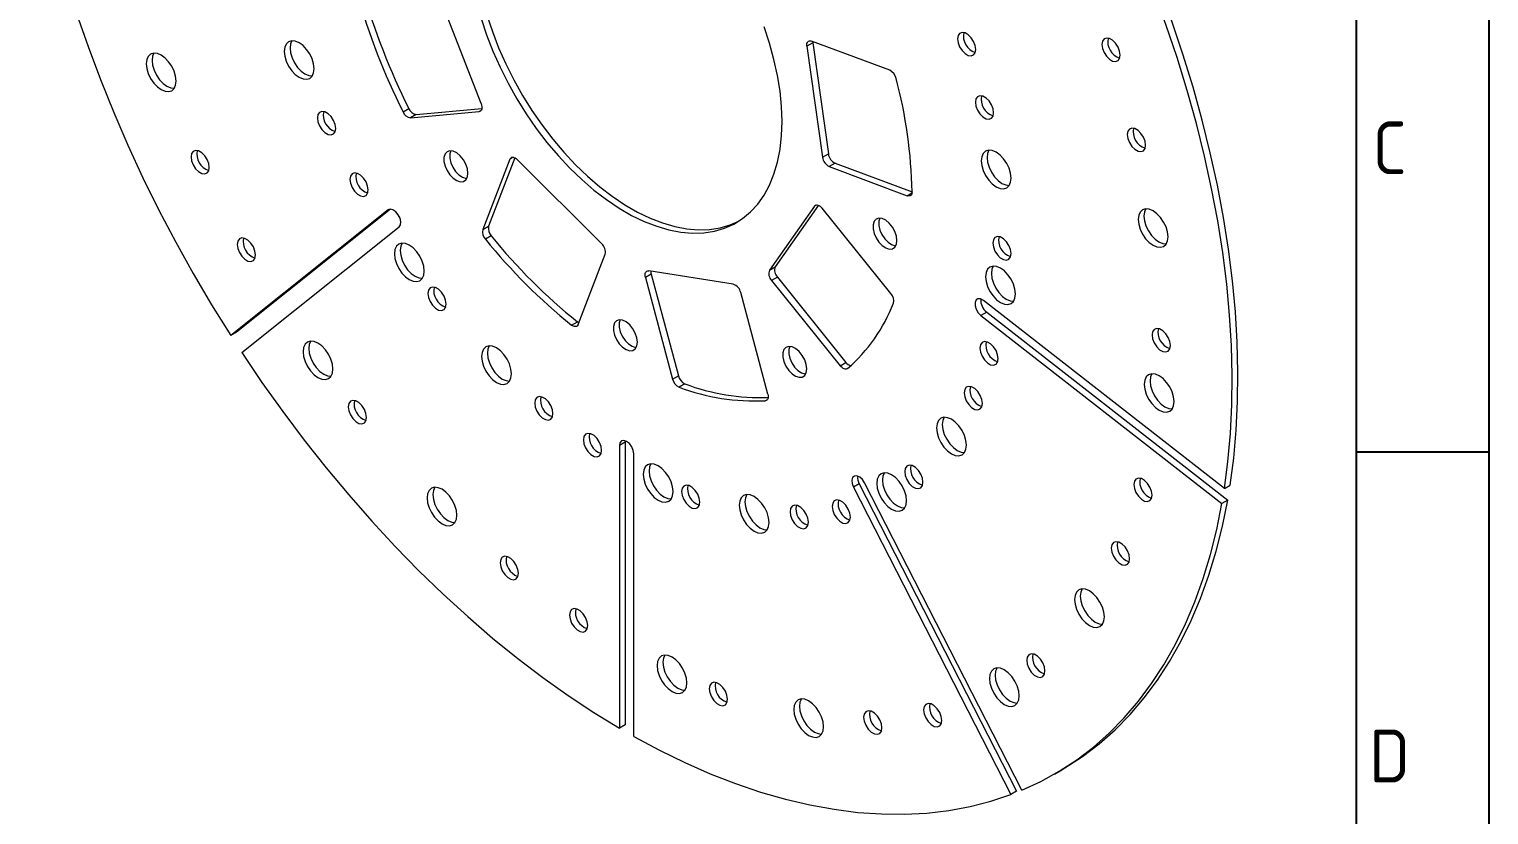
# Model space of a CAD drawing. Header units: millimetres. Extents: x 764 to 1780, y 1208 to 1927.
# Drawn here: x 1513.2 to 1780.4, y 1501.2 to 1645 of the extents above; entities that cross this region are included whole.
import ezdxf
from ezdxf.enums import TextEntityAlignment as Align

# ---------------------------------------------------------------- set-up
doc = ezdxf.new("R2010")
doc.units = ezdxf.units.MM
doc.linetypes.add('ACAD_ISO05W100', pattern=[33, 24, -3, 0, -3, 0, -3])
doc.layers.add('AM_BOR', color=2, linetype='ACAD_ISO05W100', lineweight=35)
doc.styles.add('ACISOTS', font='isocp.shx', dxfattribs={"height": 1})

# ---------------------------------------------------------------- blocks, each defined once
blk = doc.blocks.new('A3 ZTL')
blk.add_line((401.17, 9.78), (401.17, 280.82))
at = {"layer": 'AM_BOR', "color": 135, "linetype": 'Continuous', "lineweight": 25}
blk.add_line((410.96, 290.61), (410.96, 0), dxfattribs=at)
at = {"layer": 'AM_BOR', "color": 135, "lineweight": 25}
blk.add_line((401.17, 145.3), (410.96, 145.3), dxfattribs=at)
at = {"layer": 'AM_BOR', "color": 135, "lineweight": 25, "style": 'ACISOTS'}
for s, p in [('C', (403.62, 167.81)), ('D', (403.62, 122.8))]:
    blk.add_text(s, height=3.91, dxfattribs=at).set_placement(p, align=Align.MIDDLE)

msp = doc.modelspace()

# ---------------------------------------------------------------- linework, layer by layer
at = {"color": 7, "linetype": 'Continuous', "lineweight": 15}
for p, q in [((1595.969, 1631.384), (1587.749, 1652.57)), ((1656.667, 1642.53), (1655.606, 1641.918)), ((1655.606, 1641.918), (1658.461, 1621.573)), ((1670.753, 1637.501), (1656.467, 1642.84)), ((1656.651, 1642.771), (1656.667, 1642.53)), ((1656.667, 1642.53), (1659.522, 1622.186)), ((1581.665, 1629.879), (1582.726, 1630.491)), ((1584.078, 1629.424), (1596.097, 1630.499)), ((1583.017, 1628.812), (1595.58, 1629.935)), ((1584.078, 1629.424), (1583.017, 1628.812)), ((1658.461, 1621.573), (1659.522, 1622.186)), ((1601.227, 1621.204), (1596.266, 1608.327)), ((1602.155, 1621.472), (1597.326, 1608.939)), ((1618.035, 1605.74), (1602.586, 1621.151)), ((1660.75, 1620.483), (1659.69, 1619.87)), ((1659.69, 1619.87), (1673.976, 1614.532)), ((1660.75, 1620.483), (1674.852, 1615.213)), ((1578.914, 1611.945), (1550.112, 1588.935)), ((1579.383, 1612.085), (1551.172, 1589.548)), ((1656.961, 1612.615), (1648.741, 1600.919)), ((1657.707, 1612.78), (1649.801, 1601.531)), ((1670.973, 1596.599), (1658.41, 1612.227)), ((1552.147, 1585.797), (1580.945, 1608.805)), ((1596.266, 1608.327), (1597.326, 1608.939)), ((1597.805, 1607.174), (1596.745, 1606.562)), ((1613.708, 1590.927), (1618.669, 1603.804)), ((1642.123, 1598.327), (1626.674, 1600.752)), ((1648.741, 1600.919), (1649.801, 1601.531)), ((1627.101, 1600.161), (1626.04, 1599.549)), ((1626.04, 1599.549), (1631.002, 1580.943)), ((1627.101, 1600.161), (1632.062, 1581.555)), ((1650.19, 1599.634), (1649.129, 1599.022)), ((1649.129, 1599.022), (1661.692, 1583.394)), ((1650.19, 1599.634), (1662.753, 1584.006)), ((1648.444, 1578.205), (1643.482, 1596.81)), ((1732.032, 1560.895), (1687.911, 1595.35)), ((1688.511, 1593.213), (1687.45, 1592.6)), ((1687.45, 1592.6), (1731.578, 1558.141)), ((1688.511, 1593.213), (1732.638, 1558.753)), ((1612.512, 1590.833), (1613.573, 1591.445)), ((1551.172, 1589.548), (1550.112, 1588.935)), ((1661.692, 1583.394), (1662.753, 1584.006)), ((1631.002, 1580.943), (1632.062, 1581.555)), ((1633.258, 1580.081), (1632.197, 1579.469)), ((1622.332, 1569.392), (1621.271, 1568.78)), ((1621.271, 1568.78), (1621.271, 1517.037)), ((1622.354, 1569.659), (1622.332, 1569.392)), ((1622.332, 1569.392), (1622.332, 1517.649)), ((1623.923, 1515.513), (1623.923, 1567.249)), ((1665.196, 1561.752), (1664.135, 1561.14)), ((1664.135, 1561.14), (1692.938, 1504.875)), ((1665.196, 1561.752), (1693.998, 1505.487)), ((1694.965, 1505.678), (1666.167, 1561.935)), ((1732.032, 1560.895), (1733.093, 1561.507)), ((1732.638, 1558.753), (1731.578, 1558.141)), ((1622.332, 1517.649), (1621.271, 1517.037)), ((1700.911, 1508.626), (1701.971, 1509.238)), ((1693.998, 1505.487), (1692.938, 1504.875))]:
    msp.add_line(p, q, dxfattribs=at)
at = {"color": 8, "linetype": 'Continuous', "lineweight": 15}
for p, q in [((1595.58, 1629.935), (1595.969, 1630.159)), ((1601.861, 1621.57), (1601.227, 1621.204)), ((1673.976, 1614.532), (1674.836, 1615.029)), ((1579.077, 1612.04), (1578.914, 1611.945)), ((1657.349, 1612.839), (1656.961, 1612.615)), ((1647.965, 1576.993), (1648.373, 1577.229))]:
    msp.add_line(p, q, dxfattribs=at)
at = {"color": 7, "linetype": 'Continuous', "lineweight": 15, "flags": 128}
for points in [[(1513.222, 1683.645), (1514.196, 1677.795), (1515.363, 1671.885), (1516.72, 1665.928), (1518.264, 1659.933), (1519.993, 1653.91), (1521.904, 1647.872), (1523.993, 1641.827), (1526.257, 1635.788), (1528.692, 1629.765), (1531.292, 1623.768), (1534.055, 1617.809), (1536.974, 1611.897), (1540.045, 1606.043), (1543.262, 1600.258), (1546.62, 1594.552), (1550.112, 1588.935)], [(1732.032, 1560.895), (1732.683, 1565.874), (1733.137, 1570.992), (1733.395, 1576.241), (1733.455, 1581.612), (1733.318, 1587.095), (1732.985, 1592.681), (1732.454, 1598.358), (1731.729, 1604.118), (1730.809, 1609.95), (1729.696, 1615.844), (1728.393, 1621.789), (1726.902, 1627.774), (1725.225, 1633.79), (1723.365, 1639.825), (1721.326, 1645.869), (1719.111, 1651.911)], [(1733.093, 1561.507), (1733.743, 1566.486), (1734.198, 1571.604), (1734.455, 1576.854), (1734.516, 1582.225), (1734.379, 1587.708), (1734.045, 1593.293), (1733.515, 1598.97), (1732.789, 1604.73), (1731.869, 1610.562), (1730.757, 1616.456), (1729.454, 1622.401), (1727.962, 1628.387), (1726.285, 1634.402), (1724.425, 1640.437), (1722.386, 1646.481), (1720.172, 1652.523)], [(1595.96, 1646.955), (1596.95, 1643.973), (1598.105, 1640.995), (1599.418, 1638.042), (1600.879, 1635.131), (1602.48, 1632.283), (1604.209, 1629.516), (1606.056, 1626.846), (1608.009, 1624.293), (1610.055, 1621.872), (1612.181, 1619.599), (1614.372, 1617.489), (1616.616, 1615.555), (1618.896, 1613.811), (1621.199, 1612.267), (1623.51, 1610.933), (1625.813, 1609.818), (1628.094, 1608.929), (1630.337, 1608.273), (1632.529, 1607.853), (1634.654, 1607.671), (1636.7, 1607.73), (1638.653, 1608.029), (1640.5, 1608.565), (1642.23, 1609.336), (1643.83, 1610.336), (1645.291, 1611.56), (1646.604, 1612.998), (1647.759, 1614.641), (1648.75, 1616.48), (1649.569, 1618.502), (1650.212, 1620.694), (1650.674, 1623.041), (1650.953, 1625.529), (1651.046, 1628.141)], [(1597.02, 1647.567), (1598.011, 1644.585), (1599.166, 1641.608), (1600.479, 1638.654), (1601.94, 1635.744), (1603.541, 1632.896), (1605.27, 1630.128), (1607.117, 1627.459), (1609.07, 1624.905), (1611.116, 1622.484), (1613.241, 1620.211), (1615.433, 1618.101), (1617.676, 1616.168), (1619.957, 1614.423), (1622.26, 1612.879), (1624.571, 1611.545), (1626.874, 1610.43), (1629.154, 1609.542), (1631.398, 1608.885), (1633.589, 1608.465), (1635.715, 1608.284), (1637.761, 1608.342), (1639.714, 1608.641), (1641.561, 1609.178), (1643.164, 1609.882)], [(1651.046, 1628.141), (1650.953, 1630.861), (1650.674, 1633.67), (1650.212, 1636.551), (1649.569, 1639.485), (1648.75, 1642.453), (1647.759, 1645.435)], [(1686.509, 1641.314), (1686.408, 1642.032), (1686.118, 1642.78), (1685.673, 1643.467), (1685.128, 1644.011), (1684.548, 1644.346), (1684.003, 1644.432), (1683.559, 1644.258), (1683.268, 1643.845), (1683.168, 1643.243), (1683.268, 1642.525), (1683.559, 1641.778), (1684.003, 1641.09), (1684.548, 1640.547), (1685.128, 1640.212), (1685.673, 1640.126), (1686.118, 1640.3), (1686.408, 1640.713), (1686.509, 1641.314)], [(1712.944, 1640.288), (1712.843, 1641.006), (1712.553, 1641.754), (1712.109, 1642.441), (1711.564, 1642.985), (1710.983, 1643.32), (1710.438, 1643.406), (1709.994, 1643.232), (1709.704, 1642.819), (1709.603, 1642.217), (1709.704, 1641.499), (1709.994, 1640.752), (1710.438, 1640.064), (1710.983, 1639.52), (1711.564, 1639.186), (1712.109, 1639.1), (1712.553, 1639.274), (1712.843, 1639.687), (1712.944, 1640.288)], [(1565.38, 1637.789), (1565.287, 1638.659), (1565.014, 1639.577), (1564.58, 1640.481), (1564.014, 1641.308), (1563.355, 1642.004), (1562.648, 1642.519), (1561.942, 1642.82), (1561.283, 1642.885), (1560.717, 1642.71), (1560.283, 1642.308), (1560.01, 1641.705), (1559.917, 1640.942), (1560.01, 1640.072), (1560.283, 1639.154), (1560.717, 1638.25), (1561.283, 1637.422), (1561.942, 1636.727), (1562.648, 1636.211), (1563.355, 1635.911), (1564.014, 1635.846), (1564.58, 1636.02), (1565.014, 1636.423), (1565.287, 1637.026), (1565.38, 1637.789)], [(1561.322, 1642.888), (1561.071, 1642.317), (1560.978, 1641.554), (1561.071, 1640.684), (1561.344, 1639.766), (1561.778, 1638.862), (1562.343, 1638.035), (1563.002, 1637.339), (1563.709, 1636.824), (1564.416, 1636.523), (1565.036, 1636.455)], [(1655.606, 1641.918), (1655.59, 1642.166), (1655.615, 1642.39), (1655.68, 1642.581), (1655.782, 1642.731), (1655.917, 1642.835), (1656.081, 1642.889), (1656.266, 1642.891), (1656.467, 1642.84)], [(1540.119, 1635.53), (1540.026, 1636.4), (1539.753, 1637.318), (1539.319, 1638.222), (1538.754, 1639.05), (1538.095, 1639.745), (1537.388, 1640.261), (1536.681, 1640.561), (1536.022, 1640.626), (1535.457, 1640.452), (1535.023, 1640.049), (1534.75, 1639.446), (1534.657, 1638.683), (1534.75, 1637.813), (1535.023, 1636.895), (1535.457, 1635.991), (1536.022, 1635.164), (1536.681, 1634.468), (1537.388, 1633.953), (1538.095, 1633.652), (1538.754, 1633.587), (1539.319, 1633.762), (1539.753, 1634.164), (1540.026, 1634.767), (1540.119, 1635.53)], [(1536.061, 1640.629), (1535.811, 1640.058), (1535.717, 1639.296), (1535.811, 1638.426), (1536.083, 1637.507), (1536.517, 1636.604), (1537.083, 1635.776), (1537.742, 1635.081), (1538.449, 1634.565), (1539.156, 1634.264), (1539.775, 1634.196)], [(1689.777, 1629.722), (1689.677, 1630.44), (1689.386, 1631.187), (1688.942, 1631.875), (1688.397, 1632.418), (1687.817, 1632.753), (1687.271, 1632.839), (1686.827, 1632.665), (1686.537, 1632.252), (1686.436, 1631.651), (1686.537, 1630.933), (1686.827, 1630.185), (1687.271, 1629.498), (1687.817, 1628.954), (1688.397, 1628.619), (1688.942, 1628.533), (1689.386, 1628.707), (1689.677, 1629.12), (1689.777, 1629.722)], [(1595.969, 1631.384), (1596.054, 1631.116), (1596.102, 1630.855), (1596.108, 1630.611), (1596.075, 1630.393), (1596.001, 1630.211), (1595.892, 1630.07), (1595.749, 1629.977), (1595.58, 1629.935)], [(1569.329, 1626.85), (1569.228, 1627.568), (1568.938, 1628.315), (1568.494, 1629.003), (1567.949, 1629.547), (1567.369, 1629.881), (1566.823, 1629.967), (1566.379, 1629.793), (1566.089, 1629.38), (1565.988, 1628.779), (1566.089, 1628.061), (1566.379, 1627.313), (1566.823, 1626.626), (1567.369, 1626.082), (1567.949, 1625.747), (1568.494, 1625.661), (1568.938, 1625.835), (1569.228, 1626.248), (1569.329, 1626.85)], [(1717.595, 1623.791), (1717.495, 1624.509), (1717.205, 1625.257), (1716.76, 1625.944), (1716.215, 1626.488), (1715.635, 1626.823), (1715.09, 1626.908), (1714.645, 1626.734), (1714.355, 1626.322), (1714.254, 1625.72), (1714.355, 1625.002), (1714.645, 1624.254), (1715.09, 1623.567), (1715.635, 1623.023), (1716.215, 1622.688), (1716.76, 1622.603), (1717.205, 1622.777), (1717.495, 1623.19), (1717.595, 1623.791)], [(1546.189, 1619.704), (1546.088, 1620.422), (1545.798, 1621.17), (1545.353, 1621.857), (1544.808, 1622.401), (1544.228, 1622.736), (1543.683, 1622.821), (1543.238, 1622.647), (1542.948, 1622.235), (1542.847, 1621.633), (1542.948, 1620.915), (1543.238, 1620.167), (1543.683, 1619.48), (1544.228, 1618.936), (1544.808, 1618.601), (1545.353, 1618.516), (1545.798, 1618.69), (1546.088, 1619.103), (1546.189, 1619.704)], [(1593.535, 1618.651), (1593.437, 1619.456), (1593.152, 1620.303), (1592.706, 1621.116), (1592.138, 1621.823), (1591.498, 1622.361), (1590.844, 1622.682), (1590.233, 1622.757), (1589.72, 1622.581), (1589.351, 1622.169), (1589.157, 1621.556), (1589.157, 1620.799), (1589.351, 1619.963), (1589.72, 1619.124), (1590.233, 1618.355), (1590.844, 1617.726), (1591.498, 1617.292), (1592.138, 1617.091), (1592.706, 1617.142), (1593.152, 1617.44), (1593.437, 1617.958), (1593.535, 1618.651)], [(1590.401, 1622.762), (1590.218, 1622.169), (1590.218, 1621.411), (1590.412, 1620.575), (1590.781, 1619.736), (1591.294, 1618.968), (1591.905, 1618.338), (1592.559, 1617.904), (1593.198, 1617.703), (1593.327, 1617.693)], [(1692.981, 1617.757), (1692.888, 1618.627), (1692.616, 1619.545), (1692.181, 1620.449), (1691.616, 1621.276), (1690.957, 1621.972), (1690.25, 1622.487), (1689.543, 1622.788), (1688.885, 1622.853), (1688.319, 1622.678), (1687.885, 1622.276), (1687.612, 1621.673), (1687.519, 1620.91), (1687.612, 1620.04), (1687.885, 1619.122), (1688.319, 1618.218), (1688.885, 1617.39), (1689.543, 1616.695), (1690.25, 1616.179), (1690.957, 1615.879), (1691.616, 1615.814), (1692.181, 1615.988), (1692.616, 1616.391), (1692.888, 1616.994), (1692.981, 1617.757)], [(1688.924, 1622.856), (1688.673, 1622.285), (1688.58, 1621.522), (1688.673, 1620.652), (1688.946, 1619.734), (1689.38, 1618.83), (1689.945, 1618.003), (1690.604, 1617.307), (1691.311, 1616.792), (1692.018, 1616.491), (1692.637, 1616.423)], [(1601.227, 1621.204), (1601.317, 1621.368), (1601.442, 1621.488), (1601.597, 1621.559), (1601.775, 1621.578), (1601.972, 1621.545), (1602.177, 1621.46), (1602.385, 1621.327), (1602.586, 1621.151)], [(1575.275, 1615.588), (1575.175, 1616.306), (1574.884, 1617.053), (1574.44, 1617.74), (1573.895, 1618.284), (1573.315, 1618.619), (1572.769, 1618.705), (1572.325, 1618.531), (1572.035, 1618.118), (1571.934, 1617.516), (1572.035, 1616.798), (1572.325, 1616.051), (1572.769, 1615.364), (1573.315, 1614.82), (1573.895, 1614.485), (1574.44, 1614.399), (1574.884, 1614.573), (1575.175, 1614.986), (1575.275, 1615.588)], [(1674.852, 1615.25), (1674.838, 1615.043), (1674.792, 1614.86), (1674.715, 1614.709), (1674.609, 1614.592), (1674.478, 1614.515), (1674.325, 1614.478), (1674.156, 1614.484), (1673.976, 1614.532)], [(1580.945, 1608.805), (1581.194, 1609.185), (1581.25, 1609.746), (1581.106, 1610.403), (1580.782, 1611.056), (1580.328, 1611.605), (1579.814, 1611.967), (1579.317, 1612.086), (1578.914, 1611.945)], [(1656.961, 1612.615), (1657.082, 1612.74), (1657.234, 1612.817), (1657.41, 1612.842), (1657.605, 1612.814), (1657.81, 1612.734), (1658.018, 1612.607), (1658.22, 1612.435), (1658.41, 1612.227)], [(1721.706, 1607.023), (1721.613, 1607.893), (1721.341, 1608.811), (1720.906, 1609.715), (1720.341, 1610.543), (1719.682, 1611.238), (1718.975, 1611.753), (1718.268, 1612.054), (1717.61, 1612.119), (1717.044, 1611.945), (1716.61, 1611.542), (1716.337, 1610.939), (1716.244, 1610.176), (1716.337, 1609.306), (1716.61, 1608.388), (1717.044, 1607.484), (1717.61, 1606.657), (1718.268, 1605.961), (1718.975, 1605.446), (1719.682, 1605.145), (1720.341, 1605.08), (1720.906, 1605.255), (1721.341, 1605.657), (1721.613, 1606.26), (1721.706, 1607.023)], [(1717.649, 1612.122), (1717.398, 1611.551), (1717.305, 1610.789), (1717.398, 1609.919), (1717.671, 1609), (1718.105, 1608.097), (1718.67, 1607.269), (1719.329, 1606.574), (1720.036, 1606.058), (1720.743, 1605.757), (1721.362, 1605.689)], [(1672.082, 1606.32), (1671.985, 1607.125), (1671.7, 1607.972), (1671.254, 1608.785), (1670.686, 1609.492), (1670.046, 1610.03), (1669.392, 1610.351), (1668.781, 1610.426), (1668.268, 1610.25), (1667.899, 1609.838), (1667.705, 1609.225), (1667.705, 1608.468), (1667.899, 1607.632), (1668.268, 1606.793), (1668.781, 1606.024), (1669.392, 1605.395), (1670.046, 1604.961), (1670.686, 1604.76), (1671.254, 1604.811), (1671.7, 1605.109), (1671.985, 1605.627), (1672.082, 1606.32)], [(1668.949, 1610.43), (1668.766, 1609.838), (1668.766, 1609.08), (1668.959, 1608.244), (1669.329, 1607.405), (1669.842, 1606.637), (1670.452, 1606.007), (1671.107, 1605.573), (1671.746, 1605.372), (1671.875, 1605.362)], [(1554.65, 1603.677), (1554.55, 1604.395), (1554.259, 1605.143), (1553.815, 1605.83), (1553.27, 1606.374), (1552.69, 1606.709), (1552.144, 1606.794), (1551.7, 1606.62), (1551.41, 1606.208), (1551.309, 1605.606), (1551.41, 1604.888), (1551.7, 1604.14), (1552.144, 1603.453), (1552.69, 1602.909), (1553.27, 1602.574), (1553.815, 1602.489), (1554.259, 1602.663), (1554.55, 1603.076), (1554.65, 1603.677)], [(1692.968, 1603.94), (1692.867, 1604.658), (1692.577, 1605.405), (1692.133, 1606.093), (1691.588, 1606.636), (1691.008, 1606.971), (1690.462, 1607.057), (1690.018, 1606.883), (1689.728, 1606.47), (1689.627, 1605.868), (1689.728, 1605.151), (1690.018, 1604.403), (1690.462, 1603.716), (1691.008, 1603.172), (1691.588, 1602.837), (1692.133, 1602.751), (1692.577, 1602.925), (1692.867, 1603.338), (1692.968, 1603.94)], [(1585.542, 1600.741), (1585.449, 1601.611), (1585.176, 1602.529), (1584.742, 1603.433), (1584.176, 1604.26), (1583.518, 1604.956), (1582.811, 1605.471), (1582.104, 1605.772), (1581.445, 1605.837), (1580.879, 1605.662), (1580.445, 1605.26), (1580.173, 1604.657), (1580.079, 1603.894), (1580.173, 1603.024), (1580.445, 1602.106), (1580.879, 1601.202), (1581.445, 1600.374), (1582.104, 1599.679), (1582.811, 1599.163), (1583.518, 1598.863), (1584.176, 1598.798), (1584.742, 1598.972), (1585.176, 1599.375), (1585.449, 1599.978), (1585.542, 1600.741)], [(1581.484, 1605.84), (1581.233, 1605.269), (1581.14, 1604.506), (1581.233, 1603.636), (1581.506, 1602.718), (1581.94, 1601.814), (1582.506, 1600.987), (1583.164, 1600.291), (1583.871, 1599.776), (1584.578, 1599.475), (1585.198, 1599.407)], [(1626.04, 1599.549), (1625.989, 1599.811), (1625.977, 1600.057), (1626.007, 1600.278), (1626.076, 1600.465), (1626.182, 1600.61), (1626.32, 1600.709), (1626.487, 1600.757), (1626.674, 1600.752)], [(1693.766, 1596.54), (1693.673, 1597.41), (1693.401, 1598.328), (1692.967, 1599.232), (1692.401, 1600.06), (1691.742, 1600.755), (1691.035, 1601.271), (1690.328, 1601.571), (1689.67, 1601.637), (1689.104, 1601.462), (1688.67, 1601.059), (1688.397, 1600.456), (1688.304, 1599.694), (1688.397, 1598.824), (1688.67, 1597.905), (1689.104, 1597.002), (1689.67, 1596.174), (1690.328, 1595.478), (1691.035, 1594.963), (1691.742, 1594.662), (1692.401, 1594.597), (1692.967, 1594.772), (1693.401, 1595.174), (1693.673, 1595.778), (1693.766, 1596.54)], [(1689.709, 1601.64), (1689.458, 1601.068), (1689.365, 1600.306), (1689.458, 1599.436), (1689.731, 1598.518), (1690.165, 1597.614), (1690.73, 1596.786), (1691.389, 1596.091), (1692.096, 1595.575), (1692.803, 1595.275), (1693.422, 1595.206)], [(1589.554, 1594.693), (1589.453, 1595.411), (1589.163, 1596.159), (1588.719, 1596.846), (1588.173, 1597.39), (1587.593, 1597.725), (1587.048, 1597.81), (1586.604, 1597.636), (1586.313, 1597.223), (1586.213, 1596.622), (1586.313, 1595.904), (1586.604, 1595.156), (1587.048, 1594.469), (1587.593, 1593.925), (1588.173, 1593.59), (1588.719, 1593.504), (1589.163, 1593.679), (1589.453, 1594.091), (1589.554, 1594.693)], [(1687.911, 1595.35), (1687.393, 1595.635), (1686.92, 1595.668), (1686.562, 1595.443), (1686.375, 1594.995), (1686.386, 1594.391), (1686.594, 1593.724), (1686.968, 1593.095), (1687.45, 1592.6)], [(1613.708, 1590.927), (1613.629, 1590.777), (1613.521, 1590.663), (1613.388, 1590.588), (1613.235, 1590.554), (1613.065, 1590.562), (1612.884, 1590.613), (1612.698, 1590.704), (1612.512, 1590.833)], [(1613.573, 1591.445), (1613.759, 1591.316), (1613.84, 1591.271)], [(1624.556, 1587.705), (1624.458, 1588.51), (1624.173, 1589.357), (1623.727, 1590.17), (1623.159, 1590.877), (1622.519, 1591.414), (1621.865, 1591.736), (1621.254, 1591.811), (1620.741, 1591.635), (1620.372, 1591.222), (1620.178, 1590.61), (1620.178, 1589.853), (1620.372, 1589.017), (1620.741, 1588.178), (1621.254, 1587.409), (1621.865, 1586.78), (1622.519, 1586.346), (1623.159, 1586.145), (1623.727, 1586.196), (1624.173, 1586.494), (1624.458, 1587.012), (1624.556, 1587.705)], [(1621.422, 1591.815), (1621.239, 1591.223), (1621.239, 1590.465), (1621.432, 1589.629), (1621.802, 1588.79), (1622.315, 1588.022), (1622.926, 1587.392), (1623.58, 1586.958), (1624.219, 1586.757), (1624.348, 1586.747)], [(1722.136, 1587.101), (1722.036, 1587.819), (1721.745, 1588.567), (1721.301, 1589.254), (1720.756, 1589.798), (1720.176, 1590.133), (1719.631, 1590.218), (1719.186, 1590.044), (1718.896, 1589.632), (1718.795, 1589.03), (1718.896, 1588.312), (1719.186, 1587.564), (1719.631, 1586.877), (1720.176, 1586.333), (1720.756, 1585.998), (1721.301, 1585.913), (1721.745, 1586.087), (1722.036, 1586.5), (1722.136, 1587.101)], [(1568.812, 1582.808), (1568.719, 1583.678), (1568.446, 1584.596), (1568.012, 1585.5), (1567.446, 1586.328), (1566.787, 1587.023), (1566.081, 1587.538), (1565.374, 1587.839), (1564.715, 1587.904), (1564.149, 1587.73), (1563.715, 1587.327), (1563.442, 1586.724), (1563.349, 1585.961), (1563.442, 1585.091), (1563.715, 1584.173), (1564.149, 1583.269), (1564.715, 1582.442), (1565.374, 1581.746), (1566.081, 1581.231), (1566.787, 1580.93), (1567.446, 1580.865), (1568.012, 1581.039), (1568.446, 1581.442), (1568.719, 1582.045), (1568.812, 1582.808)], [(1564.754, 1587.907), (1564.503, 1587.336), (1564.41, 1586.574), (1564.503, 1585.704), (1564.776, 1584.785), (1565.21, 1583.882), (1565.776, 1583.054), (1566.434, 1582.358), (1567.141, 1581.843), (1567.848, 1581.542), (1568.468, 1581.474)], [(1690.619, 1584.691), (1690.518, 1585.409), (1690.228, 1586.156), (1689.784, 1586.843), (1689.239, 1587.387), (1688.658, 1587.722), (1688.113, 1587.808), (1687.669, 1587.634), (1687.379, 1587.221), (1687.278, 1586.619), (1687.379, 1585.901), (1687.669, 1585.154), (1688.113, 1584.467), (1688.658, 1583.923), (1689.239, 1583.588), (1689.784, 1583.502), (1690.228, 1583.676), (1690.518, 1584.089), (1690.619, 1584.691)], [(1552.147, 1585.797), (1555.837, 1580.34), (1559.645, 1574.997), (1563.564, 1569.777), (1567.588, 1564.691), (1571.71, 1559.746), (1575.921, 1554.953), (1580.214, 1550.319), (1584.583, 1545.852), (1589.018, 1541.561), (1593.513, 1537.454), (1598.059, 1533.536), (1602.648, 1529.816), (1607.272, 1526.3), (1611.922, 1522.994), (1616.592, 1519.905), (1621.271, 1517.037)], [(1601.506, 1581.928), (1601.413, 1582.798), (1601.14, 1583.716), (1600.706, 1584.62), (1600.14, 1585.448), (1599.482, 1586.143), (1598.775, 1586.659), (1598.068, 1586.959), (1597.409, 1587.025), (1596.844, 1586.85), (1596.41, 1586.447), (1596.137, 1585.844), (1596.044, 1585.082), (1596.137, 1584.212), (1596.41, 1583.293), (1596.844, 1582.39), (1597.409, 1581.562), (1598.068, 1580.867), (1598.775, 1580.351), (1599.482, 1580.05), (1600.14, 1579.985), (1600.706, 1580.16), (1601.14, 1580.562), (1601.413, 1581.166), (1601.506, 1581.928)], [(1597.448, 1587.028), (1597.197, 1586.456), (1597.104, 1585.694), (1597.197, 1584.824), (1597.47, 1583.906), (1597.904, 1583.002), (1598.47, 1582.174), (1599.129, 1581.479), (1599.836, 1580.963), (1600.542, 1580.663), (1601.162, 1580.594)], [(1655.577, 1582.835), (1655.479, 1583.64), (1655.194, 1584.487), (1654.748, 1585.3), (1654.18, 1586.007), (1653.54, 1586.545), (1652.886, 1586.866), (1652.275, 1586.941), (1651.762, 1586.765), (1651.393, 1586.353), (1651.199, 1585.74), (1651.199, 1584.983), (1651.393, 1584.147), (1651.762, 1583.308), (1652.275, 1582.539), (1652.886, 1581.91), (1653.54, 1581.476), (1654.18, 1581.275), (1654.748, 1581.326), (1655.194, 1581.624), (1655.479, 1582.142), (1655.577, 1582.835)], [(1652.443, 1586.946), (1652.26, 1586.353), (1652.26, 1585.595), (1652.453, 1584.759), (1652.823, 1583.92), (1653.336, 1583.152), (1653.947, 1582.522), (1654.601, 1582.088), (1655.24, 1581.887), (1655.369, 1581.877)], [(1663.044, 1582.9), (1662.914, 1582.821), (1662.762, 1582.782), (1662.594, 1582.787), (1662.414, 1582.833), (1662.228, 1582.92), (1662.042, 1583.046), (1661.861, 1583.205), (1661.692, 1583.394)], [(1722.824, 1576.83), (1722.731, 1577.7), (1722.458, 1578.618), (1722.024, 1579.522), (1721.458, 1580.35), (1720.799, 1581.045), (1720.092, 1581.561), (1719.386, 1581.861), (1718.727, 1581.927), (1718.161, 1581.752), (1717.727, 1581.349), (1717.454, 1580.746), (1717.361, 1579.984), (1717.454, 1579.114), (1717.727, 1578.195), (1718.161, 1577.292), (1718.727, 1576.464), (1719.386, 1575.769), (1720.092, 1575.253), (1720.799, 1574.952), (1721.458, 1574.887), (1722.024, 1575.062), (1722.458, 1575.464), (1722.731, 1576.068), (1722.824, 1576.83)], [(1718.766, 1581.93), (1718.515, 1581.358), (1718.422, 1580.596), (1718.515, 1579.726), (1718.788, 1578.808), (1719.222, 1577.904), (1719.787, 1577.076), (1720.446, 1576.381), (1721.153, 1575.865), (1721.86, 1575.565), (1722.48, 1575.496)], [(1687.72, 1576.503), (1687.619, 1577.221), (1687.329, 1577.968), (1686.885, 1578.656), (1686.34, 1579.2), (1685.76, 1579.534), (1685.214, 1579.62), (1684.77, 1579.446), (1684.48, 1579.033), (1684.379, 1578.432), (1684.48, 1577.714), (1684.77, 1576.966), (1685.214, 1576.279), (1685.76, 1575.735), (1686.34, 1575.4), (1686.885, 1575.314), (1687.329, 1575.488), (1687.619, 1575.901), (1687.72, 1576.503)], [(1574.97, 1573.942), (1574.869, 1574.66), (1574.579, 1575.408), (1574.134, 1576.095), (1573.589, 1576.639), (1573.009, 1576.974), (1572.464, 1577.06), (1572.019, 1576.885), (1571.729, 1576.473), (1571.629, 1575.871), (1571.729, 1575.153), (1572.019, 1574.406), (1572.464, 1573.718), (1573.009, 1573.174), (1573.589, 1572.84), (1574.134, 1572.754), (1574.579, 1572.928), (1574.869, 1573.341), (1574.97, 1573.942)], [(1609.103, 1574.628), (1609.003, 1575.346), (1608.712, 1576.094), (1608.268, 1576.781), (1607.723, 1577.325), (1607.143, 1577.66), (1606.597, 1577.745), (1606.153, 1577.571), (1605.863, 1577.159), (1605.762, 1576.557), (1605.863, 1575.839), (1606.153, 1575.091), (1606.597, 1574.404), (1607.143, 1573.86), (1607.723, 1573.525), (1608.268, 1573.44), (1608.712, 1573.614), (1609.003, 1574.027), (1609.103, 1574.628)], [(1648.444, 1578.205), (1648.492, 1577.969), (1648.508, 1577.745), (1648.491, 1577.54), (1648.441, 1577.36), (1648.361, 1577.212), (1648.253, 1577.099), (1648.119, 1577.026), (1647.965, 1576.993)], [(1684.792, 1568.853), (1684.699, 1569.723), (1684.426, 1570.641), (1683.992, 1571.545), (1683.427, 1572.373), (1682.768, 1573.068), (1682.061, 1573.584), (1681.354, 1573.884), (1680.695, 1573.95), (1680.13, 1573.775), (1679.696, 1573.372), (1679.423, 1572.769), (1679.33, 1572.007), (1679.423, 1571.137), (1679.696, 1570.218), (1680.13, 1569.315), (1680.695, 1568.487), (1681.354, 1567.792), (1682.061, 1567.276), (1682.768, 1566.975), (1683.427, 1566.91), (1683.992, 1567.085), (1684.426, 1567.487), (1684.699, 1568.091), (1684.792, 1568.853)], [(1680.734, 1573.953), (1680.484, 1573.381), (1680.39, 1572.619), (1680.484, 1571.749), (1680.756, 1570.831), (1681.19, 1569.927), (1681.756, 1569.099), (1682.415, 1568.404), (1683.122, 1567.888), (1683.829, 1567.588), (1684.448, 1567.52)], [(1618.016, 1567.899), (1617.916, 1568.617), (1617.626, 1569.364), (1617.181, 1570.051), (1616.636, 1570.595), (1616.056, 1570.93), (1615.511, 1571.016), (1615.066, 1570.842), (1614.776, 1570.429), (1614.675, 1569.827), (1614.776, 1569.109), (1615.066, 1568.362), (1615.511, 1567.675), (1616.056, 1567.131), (1616.636, 1566.796), (1617.181, 1566.71), (1617.626, 1566.884), (1617.916, 1567.297), (1618.016, 1567.899)], [(1623.923, 1567.249), (1623.822, 1567.893), (1623.534, 1568.556), (1623.104, 1569.136), (1622.597, 1569.545), (1622.09, 1569.722), (1621.659, 1569.638), (1621.372, 1569.307), (1621.271, 1568.78)], [(1631.095, 1560.349), (1631.002, 1561.219), (1630.729, 1562.137), (1630.295, 1563.041), (1629.729, 1563.868), (1629.07, 1564.564), (1628.363, 1565.079), (1627.657, 1565.38), (1626.998, 1565.445), (1626.432, 1565.27), (1625.998, 1564.868), (1625.725, 1564.265), (1625.632, 1563.502), (1625.725, 1562.632), (1625.998, 1561.714), (1626.432, 1560.81), (1626.998, 1559.982), (1627.657, 1559.287), (1628.363, 1558.772), (1629.07, 1558.471), (1629.729, 1558.406), (1630.295, 1558.58), (1630.729, 1558.983), (1631.002, 1559.586), (1631.095, 1560.349)], [(1627.037, 1565.448), (1626.786, 1564.877), (1626.693, 1564.114), (1626.786, 1563.244), (1627.059, 1562.326), (1627.493, 1561.422), (1628.059, 1560.595), (1628.717, 1559.899), (1629.424, 1559.384), (1630.131, 1559.083), (1630.751, 1559.015)], [(1666.167, 1561.935), (1665.763, 1562.542), (1665.267, 1562.996), (1664.752, 1563.228), (1664.299, 1563.202), (1663.975, 1562.923), (1663.83, 1562.433), (1663.887, 1561.807), (1664.135, 1561.14)], [(1673.836, 1558.69), (1673.743, 1559.56), (1673.47, 1560.478), (1673.036, 1561.382), (1672.47, 1562.21), (1671.812, 1562.905), (1671.105, 1563.42), (1670.398, 1563.721), (1669.739, 1563.786), (1669.173, 1563.612), (1668.739, 1563.209), (1668.467, 1562.606), (1668.374, 1561.843), (1668.467, 1560.973), (1668.739, 1560.055), (1669.173, 1559.151), (1669.739, 1558.323), (1670.398, 1557.628), (1671.105, 1557.113), (1671.812, 1556.812), (1672.47, 1556.747), (1673.036, 1556.921), (1673.47, 1557.324), (1673.743, 1557.927), (1673.836, 1558.69)], [(1669.778, 1563.789), (1669.527, 1563.218), (1669.434, 1562.455), (1669.527, 1561.585), (1669.8, 1560.667), (1670.234, 1559.764), (1670.8, 1558.936), (1671.458, 1558.24), (1672.165, 1557.725), (1672.872, 1557.424), (1673.492, 1557.356)], [(1676.839, 1562.077), (1676.738, 1562.795), (1676.448, 1563.543), (1676.003, 1564.23), (1675.458, 1564.774), (1674.878, 1565.109), (1674.333, 1565.194), (1673.888, 1565.02), (1673.598, 1564.607), (1673.498, 1564.006), (1673.598, 1563.288), (1673.888, 1562.54), (1674.333, 1561.853), (1674.878, 1561.309), (1675.458, 1560.974), (1676.003, 1560.889), (1676.448, 1561.063), (1676.738, 1561.475), (1676.839, 1562.077)], [(1591.53, 1556.036), (1591.437, 1556.906), (1591.164, 1557.824), (1590.73, 1558.728), (1590.164, 1559.556), (1589.506, 1560.251), (1588.799, 1560.767), (1588.092, 1561.067), (1587.433, 1561.133), (1586.868, 1560.958), (1586.433, 1560.555), (1586.161, 1559.952), (1586.068, 1559.19), (1586.161, 1558.32), (1586.433, 1557.401), (1586.868, 1556.498), (1587.433, 1555.67), (1588.092, 1554.975), (1588.799, 1554.459), (1589.506, 1554.158), (1590.164, 1554.093), (1590.73, 1554.268), (1591.164, 1554.671), (1591.437, 1555.274), (1591.53, 1556.036)], [(1587.472, 1561.136), (1587.221, 1560.564), (1587.128, 1559.802), (1587.221, 1558.932), (1587.494, 1558.014), (1587.928, 1557.11), (1588.494, 1556.282), (1589.153, 1555.587), (1589.859, 1555.071), (1590.566, 1554.771), (1591.186, 1554.703)], [(1635.997, 1558.425), (1635.896, 1559.143), (1635.606, 1559.891), (1635.162, 1560.578), (1634.617, 1561.122), (1634.036, 1561.457), (1633.491, 1561.542), (1633.047, 1561.368), (1632.757, 1560.956), (1632.656, 1560.354), (1632.757, 1559.636), (1633.047, 1558.888), (1633.491, 1558.201), (1634.036, 1557.657), (1634.617, 1557.322), (1635.162, 1557.237), (1635.606, 1557.411), (1635.896, 1557.824), (1635.997, 1558.425)], [(1718.793, 1559.708), (1718.693, 1560.426), (1718.402, 1561.174), (1717.958, 1561.861), (1717.413, 1562.405), (1716.833, 1562.74), (1716.287, 1562.825), (1715.843, 1562.651), (1715.553, 1562.239), (1715.452, 1561.637), (1715.553, 1560.919), (1715.843, 1560.171), (1716.287, 1559.484), (1716.833, 1558.94), (1717.413, 1558.605), (1717.958, 1558.52), (1718.402, 1558.694), (1718.693, 1559.107), (1718.793, 1559.708)], [(1648.666, 1554.703), (1648.573, 1555.573), (1648.3, 1556.492), (1647.866, 1557.395), (1647.3, 1558.223), (1646.641, 1558.918), (1645.935, 1559.434), (1645.228, 1559.735), (1644.569, 1559.8), (1644.003, 1559.625), (1643.569, 1559.223), (1643.296, 1558.619), (1643.203, 1557.857), (1643.296, 1556.987), (1643.569, 1556.069), (1644.003, 1555.165), (1644.569, 1554.337), (1645.228, 1553.642), (1645.935, 1553.126), (1646.641, 1552.826), (1647.3, 1552.76), (1647.866, 1552.935), (1648.3, 1553.338), (1648.573, 1553.941), (1648.666, 1554.703)], [(1644.608, 1559.803), (1644.357, 1559.232), (1644.264, 1558.469), (1644.357, 1557.599), (1644.63, 1556.681), (1645.064, 1555.777), (1645.63, 1554.949), (1646.288, 1554.254), (1646.995, 1553.739), (1647.702, 1553.438), (1648.322, 1553.37)], [(1655.86, 1554.745), (1655.759, 1555.463), (1655.469, 1556.21), (1655.024, 1556.898), (1654.479, 1557.441), (1653.899, 1557.776), (1653.354, 1557.862), (1652.909, 1557.688), (1652.619, 1557.275), (1652.518, 1556.673), (1652.619, 1555.956), (1652.909, 1555.208), (1653.354, 1554.521), (1653.899, 1553.977), (1654.479, 1553.642), (1655.024, 1553.556), (1655.469, 1553.73), (1655.759, 1554.143), (1655.86, 1554.745)], [(1663.569, 1555.696), (1663.469, 1556.414), (1663.178, 1557.162), (1662.734, 1557.849), (1662.189, 1558.393), (1661.609, 1558.728), (1661.063, 1558.814), (1660.619, 1558.64), (1660.329, 1558.227), (1660.228, 1557.625), (1660.329, 1556.907), (1660.619, 1556.16), (1661.063, 1555.472), (1661.609, 1554.928), (1662.189, 1554.594), (1662.734, 1554.508), (1663.178, 1554.682), (1663.469, 1555.095), (1663.569, 1555.696)], [(1694.965, 1505.678), (1698.444, 1507.288), (1701.787, 1509.143), (1704.989, 1511.238), (1708.044, 1513.571), (1710.948, 1516.136), (1713.694, 1518.929), (1716.278, 1521.946), (1718.695, 1525.181), (1720.941, 1528.628), (1723.012, 1532.281), (1724.904, 1536.134), (1726.614, 1540.179), (1728.139, 1544.411), (1729.476, 1548.82), (1730.623, 1553.399), (1731.578, 1558.141)], [(1701.971, 1509.238), (1702.847, 1509.755), (1706.05, 1511.851), (1709.105, 1514.183), (1712.008, 1516.748), (1714.754, 1519.542), (1717.338, 1522.559), (1719.755, 1525.793), (1722.001, 1529.24), (1724.072, 1532.894), (1725.964, 1536.746), (1727.675, 1540.792), (1729.199, 1545.023), (1730.537, 1549.432), (1731.684, 1554.012), (1732.638, 1558.753)], [(1714.668, 1548.056), (1714.567, 1548.774), (1714.277, 1549.522), (1713.833, 1550.209), (1713.288, 1550.753), (1712.707, 1551.088), (1712.162, 1551.174), (1711.718, 1551), (1711.428, 1550.587), (1711.327, 1549.985), (1711.428, 1549.267), (1711.718, 1548.52), (1712.162, 1547.832), (1712.707, 1547.289), (1713.288, 1546.954), (1713.833, 1546.868), (1714.277, 1547.042), (1714.567, 1547.455), (1714.668, 1548.056)], [(1602.79, 1545.389), (1602.689, 1546.107), (1602.399, 1546.854), (1601.955, 1547.542), (1601.41, 1548.086), (1600.83, 1548.42), (1600.284, 1548.506), (1599.84, 1548.332), (1599.55, 1547.919), (1599.449, 1547.318), (1599.55, 1546.6), (1599.84, 1545.852), (1600.284, 1545.165), (1600.83, 1544.621), (1601.41, 1544.286), (1601.955, 1544.2), (1602.399, 1544.375), (1602.689, 1544.787), (1602.79, 1545.389)], [(1710.053, 1537.43), (1709.96, 1538.3), (1709.687, 1539.218), (1709.253, 1540.121), (1708.687, 1540.949), (1708.028, 1541.645), (1707.321, 1542.16), (1706.614, 1542.461), (1705.956, 1542.526), (1705.39, 1542.351), (1704.956, 1541.949), (1704.683, 1541.345), (1704.59, 1540.583), (1704.683, 1539.713), (1704.956, 1538.795), (1705.39, 1537.891), (1705.956, 1537.063), (1706.614, 1536.368), (1707.321, 1535.852), (1708.028, 1535.552), (1708.687, 1535.487), (1709.253, 1535.661), (1709.687, 1536.064), (1709.96, 1536.667), (1710.053, 1537.43)], [(1705.995, 1542.529), (1705.744, 1541.958), (1705.651, 1541.195), (1705.744, 1540.325), (1706.017, 1539.407), (1706.451, 1538.503), (1707.016, 1537.676), (1707.675, 1536.98), (1708.382, 1536.465), (1709.089, 1536.164), (1709.709, 1536.096)], [(1615.474, 1535.812), (1615.374, 1536.53), (1615.083, 1537.278), (1614.639, 1537.965), (1614.094, 1538.509), (1613.514, 1538.844), (1612.968, 1538.929), (1612.524, 1538.755), (1612.234, 1538.342), (1612.133, 1537.741), (1612.234, 1537.023), (1612.524, 1536.275), (1612.968, 1535.588), (1613.514, 1535.044), (1614.094, 1534.709), (1614.639, 1534.624), (1615.083, 1534.798), (1615.374, 1535.21), (1615.474, 1535.812)], [(1633.637, 1525.327), (1633.544, 1526.197), (1633.271, 1527.115), (1632.837, 1528.019), (1632.271, 1528.847), (1631.613, 1529.542), (1630.906, 1530.058), (1630.199, 1530.358), (1629.54, 1530.423), (1628.974, 1530.249), (1628.54, 1529.846), (1628.268, 1529.243), (1628.174, 1528.48), (1628.268, 1527.61), (1628.54, 1526.692), (1628.974, 1525.788), (1629.54, 1524.961), (1630.199, 1524.265), (1630.906, 1523.75), (1631.613, 1523.449), (1632.271, 1523.384), (1632.837, 1523.559), (1633.271, 1523.961), (1633.544, 1524.564), (1633.637, 1525.327)], [(1629.579, 1530.426), (1629.328, 1529.855), (1629.235, 1529.093), (1629.328, 1528.223), (1629.601, 1527.305), (1630.035, 1526.401), (1630.601, 1525.573), (1631.259, 1524.878), (1631.966, 1524.362), (1632.673, 1524.062), (1633.293, 1523.993)], [(1699.183, 1527.527), (1699.082, 1528.245), (1698.792, 1528.993), (1698.347, 1529.68), (1697.802, 1530.224), (1697.222, 1530.559), (1696.677, 1530.645), (1696.232, 1530.471), (1695.942, 1530.058), (1695.842, 1529.456), (1695.942, 1528.738), (1696.232, 1527.991), (1696.677, 1527.303), (1697.222, 1526.76), (1697.802, 1526.425), (1698.347, 1526.339), (1698.792, 1526.513), (1699.082, 1526.926), (1699.183, 1527.527)], [(1694.461, 1522.966), (1694.368, 1523.836), (1694.095, 1524.754), (1693.661, 1525.658), (1693.095, 1526.486), (1692.437, 1527.181), (1691.73, 1527.697), (1691.023, 1527.997), (1690.364, 1528.063), (1689.798, 1527.888), (1689.364, 1527.485), (1689.092, 1526.882), (1688.999, 1526.12), (1689.092, 1525.25), (1689.364, 1524.331), (1689.798, 1523.428), (1690.364, 1522.6), (1691.023, 1521.905), (1691.73, 1521.389), (1692.437, 1521.088), (1693.095, 1521.023), (1693.661, 1521.198), (1694.095, 1521.601), (1694.368, 1522.204), (1694.461, 1522.966)], [(1690.403, 1528.066), (1690.152, 1527.495), (1690.059, 1526.732), (1690.152, 1525.862), (1690.425, 1524.944), (1690.859, 1524.04), (1691.425, 1523.212), (1692.083, 1522.517), (1692.79, 1522.001), (1693.497, 1521.701), (1694.117, 1521.633)], [(1641.062, 1522.331), (1640.961, 1523.049), (1640.671, 1523.796), (1640.227, 1524.483), (1639.682, 1525.027), (1639.101, 1525.362), (1638.556, 1525.448), (1638.112, 1525.274), (1637.822, 1524.861), (1637.721, 1524.259), (1637.822, 1523.541), (1638.112, 1522.794), (1638.556, 1522.107), (1639.101, 1521.563), (1639.682, 1521.228), (1640.227, 1521.142), (1640.671, 1521.316), (1640.961, 1521.729), (1641.062, 1522.331)], [(1658.642, 1517.293), (1658.549, 1518.163), (1658.276, 1519.082), (1657.842, 1519.985), (1657.276, 1520.813), (1656.618, 1521.508), (1655.911, 1522.024), (1655.204, 1522.325), (1654.545, 1522.39), (1653.979, 1522.215), (1653.545, 1521.812), (1653.273, 1521.209), (1653.179, 1520.447), (1653.273, 1519.577), (1653.545, 1518.659), (1653.979, 1517.755), (1654.545, 1516.927), (1655.204, 1516.232), (1655.911, 1515.716), (1656.618, 1515.416), (1657.276, 1515.35), (1657.842, 1515.525), (1658.276, 1515.928), (1658.549, 1516.531), (1658.642, 1517.293)], [(1654.584, 1522.393), (1654.333, 1521.822), (1654.24, 1521.059), (1654.333, 1520.189), (1654.606, 1519.271), (1655.04, 1518.367), (1655.606, 1517.539), (1656.264, 1516.844), (1656.971, 1516.328), (1657.678, 1516.028), (1658.298, 1515.96)], [(1680.299, 1518.447), (1680.199, 1519.165), (1679.909, 1519.913), (1679.464, 1520.6), (1678.919, 1521.144), (1678.339, 1521.479), (1677.794, 1521.565), (1677.349, 1521.39), (1677.059, 1520.978), (1676.958, 1520.376), (1677.059, 1519.658), (1677.349, 1518.91), (1677.794, 1518.223), (1678.339, 1517.679), (1678.919, 1517.344), (1679.464, 1517.259), (1679.909, 1517.433), (1680.199, 1517.846), (1680.299, 1518.447)], [(1669.328, 1517.093), (1669.227, 1517.811), (1668.937, 1518.559), (1668.493, 1519.246), (1667.947, 1519.79), (1667.367, 1520.125), (1666.822, 1520.21), (1666.378, 1520.036), (1666.088, 1519.623), (1665.987, 1519.022), (1666.088, 1518.304), (1666.378, 1517.556), (1666.822, 1516.869), (1667.367, 1516.325), (1667.947, 1515.99), (1668.493, 1515.905), (1668.937, 1516.079), (1669.227, 1516.491), (1669.328, 1517.093)], [(1623.923, 1515.513), (1628.602, 1513.002), (1633.269, 1510.725), (1637.918, 1508.686), (1642.539, 1506.888), (1647.123, 1505.335), (1651.664, 1504.03), (1656.153, 1502.974), (1660.582, 1502.17), (1664.943, 1501.619), (1669.228, 1501.322), (1673.431, 1501.28), (1677.542, 1501.493), (1681.556, 1501.959), (1685.464, 1502.68), (1689.26, 1503.652), (1692.938, 1504.875)]]:
    msp.add_lwpolyline(points, dxfattribs=at)
at = {"color": 7, "linetype": 'Continuous', "lineweight": 15}
for centre, radius, start, end in [((1688.348, 1683.71), 119.495, 195.63641, 206.77495), ((1689.409, 1684.322), 119.495, 195.63641, 206.77495), ((1687.392, 1643.753), 3.149, 167.89887, 252.09576), ((1713.827, 1642.727), 3.149, 167.89887, 252.09576), ((1669.781, 1635.511), 2.215, 13.11126, 63.9919), ((1586.534, 1613.443), 88.337, 1.17214, 14.80369), ((1690.661, 1632.16), 3.149, 167.89887, 252.09576), ((1584.288, 1631.08), 1.669, 200.64943, 262.78398), ((1570.212, 1629.289), 3.149, 167.89887, 252.09576), ((1583.227, 1630.468), 1.669, 200.64943, 262.78398), ((1718.479, 1626.23), 3.149, 167.89887, 252.09576), ((1547.072, 1622.143), 3.149, 167.89887, 252.09576), ((1661.739, 1622.491), 2.238, 187.8402, 243.78618), ((1660.679, 1621.879), 2.238, 187.8402, 243.78618), ((1576.159, 1618.026), 3.149, 167.89887, 252.09576), ((1599.256, 1608.516), 1.975, 167.62013, 222.76948), ((1555.534, 1606.116), 3.149, 167.89887, 252.09576), ((1598.195, 1607.903), 1.975, 167.62013, 222.76948), ((1678.949, 1673.197), 105.819, 219.02859, 231.10983), ((1680.009, 1673.809), 105.819, 219.02859, 231.10983), ((1693.851, 1606.378), 3.149, 167.89887, 252.09576), ((1616.66, 1604.218), 2.051, 348.36502, 47.89945), ((1628.684, 1600.614), 1.647, 177.18975, 195.98815), ((1650.398, 1600.27), 1.78, 158.60544, 224.52387), ((1651.459, 1600.882), 1.78, 158.60544, 224.52387), ((1641.477, 1596.38), 2.051, 12.09872, 71.63772), ((1590.437, 1597.132), 3.149, 167.89887, 252.09576), ((1669.533, 1595.28), 1.952, 346.86506, 42.46926), ((1690.119, 1595.372), 2.693, 174.71507, 233.32983), ((1643.297, 1605.695), 30.16, 310.90159, 338.89707), ((1723.02, 1589.54), 3.149, 167.89887, 252.09576), ((1691.502, 1587.129), 3.149, 167.89887, 252.09576), ((1664.016, 1584.903), 1.549, 215.37772, 255.4617), ((1633.14, 1581.455), 2.199, 193.47033, 244.60599), ((1634.201, 1582.068), 2.199, 193.47033, 244.60599), ((1646.041, 1616.195), 39.248, 249.34653, 272.80957), ((1647.164, 1617.047), 39.496, 249.38456, 271.93284), ((1688.603, 1578.941), 3.149, 167.89887, 252.09576), ((1575.853, 1576.381), 3.149, 167.89887, 252.09576), ((1609.987, 1577.067), 3.149, 167.89887, 252.09576), ((1618.9, 1570.337), 3.149, 167.89887, 252.09576), ((1677.722, 1564.516), 3.149, 167.89887, 252.09576), ((1636.88, 1560.864), 3.149, 167.89887, 252.09576), ((1667.141, 1562.887), 2.252, 172.46516, 210.27695), ((1719.677, 1562.147), 3.149, 167.89887, 252.09576), ((1664.453, 1558.135), 3.149, 167.89887, 252.09576), ((1656.743, 1557.183), 3.149, 167.89887, 252.09576), ((1715.551, 1550.495), 3.149, 167.89887, 252.09576), ((1603.673, 1547.828), 3.149, 167.89887, 252.09576), ((1616.358, 1538.251), 3.149, 167.89887, 252.09576), ((1700.066, 1529.966), 3.149, 167.89887, 252.09576), ((1641.945, 1524.769), 3.149, 167.89887, 252.09576), ((1681.183, 1520.886), 3.149, 167.89887, 252.09576), ((1670.211, 1519.532), 3.149, 167.89887, 252.09576)]:
    msp.add_arc(centre, radius, start, end, dxfattribs=at)

# ---------------------------------------------------------------- block references
at = {"linetype": 'ByBlock', "lineweight": 0, "xscale": 2.47426245, "yscale": 2.47426245, "zscale": 2.47426245}
msp.add_blockref('A3 ZTL', (763.615, 1208.106), dxfattribs=at)

doc.saveas('drawing.dxf')
